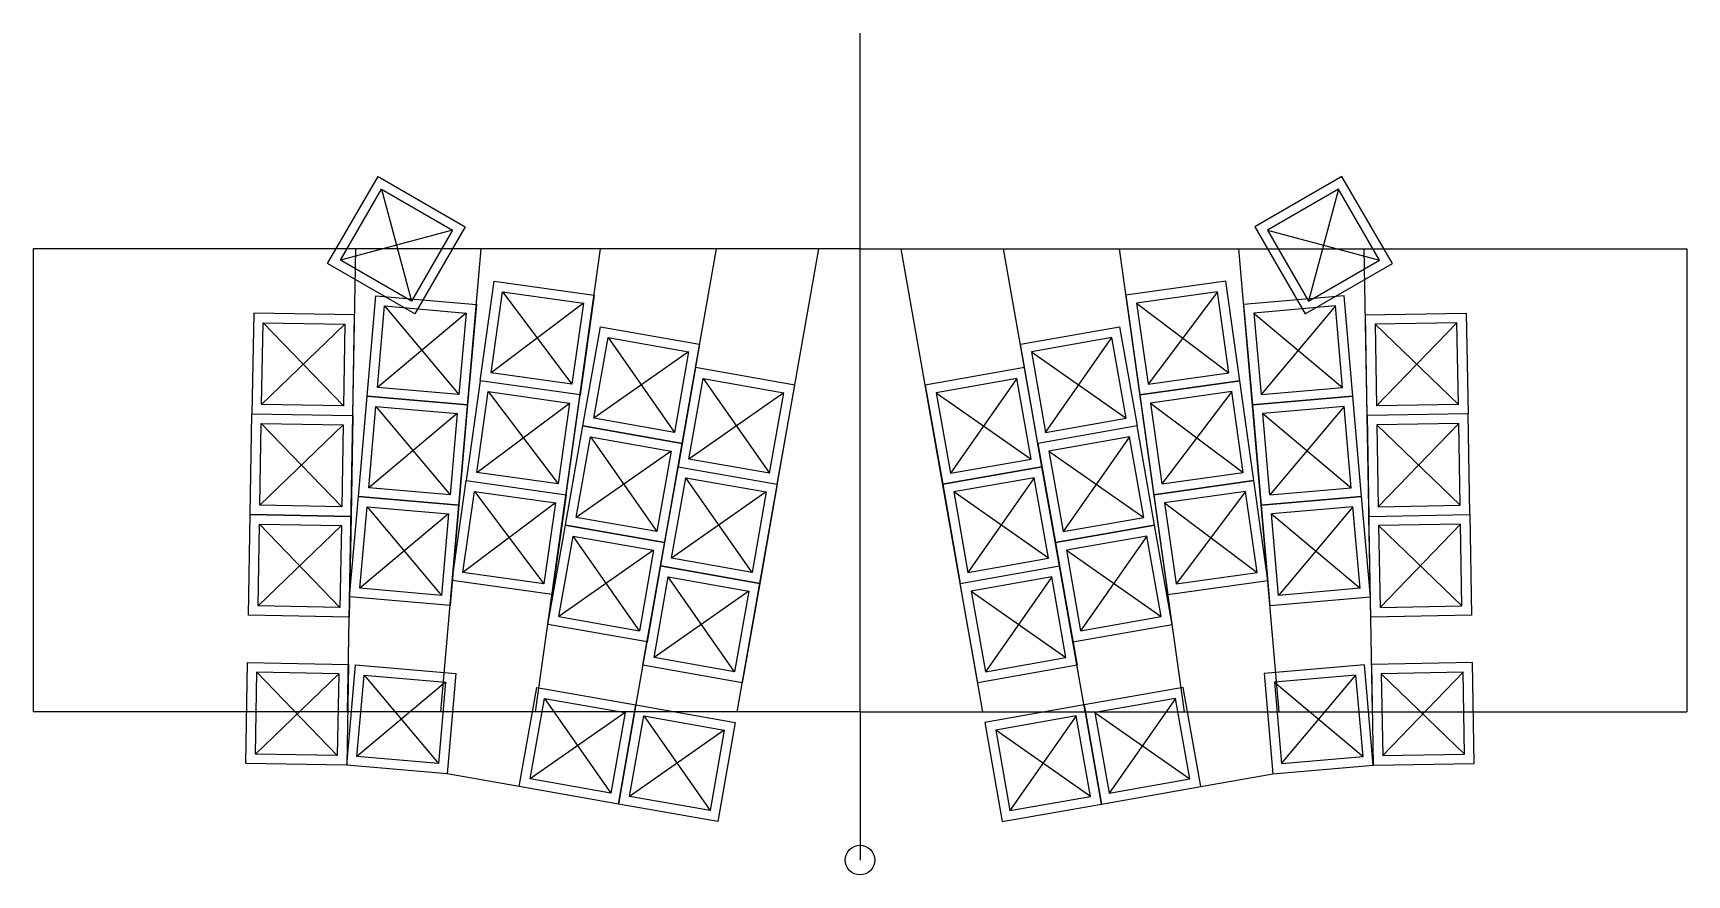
# Model space of a CAD drawing. Header units: millimetres. Extents: x -139 to 139, y -28 to 115.
import ezdxf

# ---------------------------------------------------------------- set-up
doc = ezdxf.new("R2010")
doc.units = ezdxf.units.MM
doc.layers.get('0').update_dxf_attribs({"linetype": 'CONTINUOUS'})

msp = doc.modelspace()

# ---------------------------------------------------------------- linework, layer by layer
for p, q in [((0, 78.16), (0, 114.54)), ((-80.69, 88.18), (-75.64, 69.33)), ((80.69, 88.18), (75.64, 69.33)), ((-68.74, 81.28), (-75.64, 69.33)), ((68.74, 81.28), (87.59, 76.23)), ((0, 78.16), (-139.46, 78.16)), ((-139.46, 78.16), (-139.46, 0.01)), ((-86.42, 0.01), (-85.05, 78.16)), ((-70.71, 0.01), (-63.87, 78.16)), ((-54.72, 0.01), (-43.74, 78.16)), ((-37.99, 0.01), (-24.21, 78.16)), ((-20.72, 0.01), (-6.94, 78.16)), ((0, 0.01), (0, 78.16)), ((0, 78.16), (139.46, 78.16)), ((20.72, 0.01), (6.94, 78.16)), ((37.99, 0.01), (24.21, 78.16)), ((54.72, 0.01), (43.74, 78.16)), ((70.71, 0.01), (63.87, 78.16)), ((86.42, 0.01), (85.05, 78.16)), ((139.46, 78.16), (139.46, 0.01)), ((-75.64, 69.33), (-87.59, 76.23)), ((-60.31, 70.88), (-48.57, 55.29)), ((60.31, 70.88), (46.65, 68.96)), ((-80.18, 68.5), (-67.63, 53.55)), ((-66.43, 67.29), (-67.63, 53.55)), ((-46.65, 68.96), (-62.23, 57.21)), ((46.65, 68.96), (62.23, 57.21)), ((46.65, 68.96), (48.57, 55.29)), ((80.18, 68.5), (66.43, 67.29)), ((66.43, 67.29), (67.63, 53.55)), ((66.43, 67.29), (81.38, 54.75)), ((-86.87, 65.43), (-100.91, 51.87)), ((-100.67, 65.67), (-87.12, 51.63)), ((86.87, 65.43), (87.12, 51.63)), ((100.91, 51.87), (100.67, 65.67)), ((-42.49, 63.15), (-31.3, 47.16)), ((44.89, 49.56), (42.49, 63.15)), ((-28.9, 60.75), (-31.3, 47.16)), ((28.9, 60.75), (44.89, 49.56)), ((-26.44, 56.26), (-12.85, 53.86)), ((26.44, 56.26), (15.25, 40.27)), ((-67.63, 53.55), (-81.38, 54.75)), ((-64.6, 40.38), (-62.68, 54.04)), ((-62.68, 54.04), (-49.01, 52.12)), ((-62.68, 54.04), (-50.93, 38.46)), ((12.85, 53.86), (15.25, 40.27)), ((62.68, 54.04), (49.01, 52.12)), ((-81.66, 51.56), (-69.12, 36.61)), ((-67.91, 50.36), (-69.12, 36.61)), ((49.01, 52.12), (50.93, 38.46)), ((49.01, 52.12), (64.6, 40.38)), ((81.66, 51.56), (67.91, 50.36)), ((-87.17, 48.43), (-101.21, 34.87)), ((-100.97, 48.67), (-87.41, 34.63)), ((-31.3, 47.16), (-44.89, 49.56)), ((31.3, 47.16), (44.89, 49.56)), ((100.97, 48.67), (87.17, 48.43)), ((87.17, 48.43), (101.21, 34.87)), ((87.17, 48.43), (87.41, 34.63)), ((-45.44, 46.41), (-31.85, 44.01)), ((45.44, 46.41), (34.25, 30.42)), ((-31.85, 44.01), (-47.84, 32.82)), ((-31.85, 44.01), (-34.25, 30.42)), ((-15.25, 40.27), (-28.84, 42.67)), ((15.25, 40.27), (28.84, 42.67)), ((31.85, 44.01), (47.84, 32.82)), ((-31.79, 25.93), (-29.4, 39.52)), ((29.4, 39.52), (15.81, 37.12)), ((29.4, 39.52), (18.2, 23.53)), ((31.79, 25.93), (29.4, 39.52)), ((-69.12, 36.61), (-82.86, 37.81)), ((-65.04, 37.21), (-53.3, 21.62)), ((-15.81, 37.12), (-31.79, 25.93)), ((65.04, 37.21), (51.38, 35.29)), ((69.12, 36.61), (82.86, 37.81)), ((-83.14, 34.62), (-69.39, 33.42)), ((-51.38, 35.29), (-53.3, 21.62)), ((51.38, 35.29), (53.3, 21.62)), ((51.38, 35.29), (66.96, 23.54)), ((83.14, 34.62), (69.39, 33.42)), ((83.14, 34.62), (70.6, 19.67)), ((84.34, 20.88), (83.14, 34.62)), ((-87.47, 31.43), (-101.51, 17.88)), ((-101.27, 31.67), (-87.71, 17.63)), ((-69.39, 33.42), (-84.34, 20.88)), ((-69.39, 33.42), (-70.6, 19.67)), ((101.27, 31.67), (87.47, 31.43)), ((87.47, 31.43), (87.71, 17.63)), ((87.47, 31.43), (101.51, 17.88)), ((-50.79, 16.08), (-48.39, 29.67)), ((48.39, 29.67), (37.2, 13.68)), ((-34.8, 27.27), (-37.2, 13.68)), ((-18.2, 23.53), (-31.79, 25.93)), ((34.8, 27.27), (37.2, 13.68)), ((-53.3, 21.62), (-66.96, 23.54)), ((-34.74, 9.18), (-32.35, 22.77)), ((32.35, 22.77), (21.15, 6.79)), ((-18.76, 20.38), (-34.74, 9.18)), ((18.76, 20.38), (21.15, 6.79)), ((37.2, 13.68), (50.79, 16.08)), ((-21.15, 6.79), (-34.74, 9.18)), ((21.15, 6.79), (34.74, 9.18)), ((-101.94, -7.11), (-101.7, 6.69)), ((-87.9, 6.45), (-88.15, -7.35)), ((-83.64, 6.23), (-71.09, -8.72)), ((84.84, -7.52), (83.64, 6.23)), ((101.7, 6.69), (87.9, 6.45)), ((101.7, 6.69), (88.15, -7.35)), ((101.94, -7.11), (101.7, 6.69)), ((-69.89, 5.03), (-84.84, -7.52)), ((69.89, 5.03), (84.84, -7.52)), ((0, 0.01), (-139.46, 0.01)), ((-53.22, 2.29), (-39.63, -0.11)), ((0, 0.01), (139.46, 0.01)), ((0, 0), (0, -25)), ((53.22, 2.29), (42.03, -13.7)), ((-39.63, -0.11), (-55.62, -11.3)), ((-39.63, -0.11), (-42.03, -13.7)), ((-36.48, -0.66), (-25.29, -16.65)), ((36.48, -0.66), (22.89, -3.06)), ((36.48, -0.66), (25.29, -16.65)), ((38.88, -14.25), (36.48, -0.66)), ((39.63, -0.11), (42.03, -13.7)), ((-22.89, -3.06), (-25.29, -16.65)), ((71.09, -8.72), (84.84, -7.52)), ((-57.47, -12.6), (-69.64, -10.46)), ((57.47, -12.6), (69.64, -10.46)), ((42.03, -13.7), (55.62, -11.3)), ((-25.29, -16.65), (-38.88, -14.25))]:
    msp.add_line(p, q)
for points in [[(-89.78, 75.64), (-81.28, 90.36), (-66.56, 81.86), (-75.06, 67.14)], [(66.56, 81.86), (75.06, 67.14), (89.78, 75.64), (81.28, 90.36)], [(-87.59, 76.23), (-80.69, 88.18), (-68.74, 81.28)], [(68.74, 81.28), (75.64, 69.33), (87.59, 76.23), (80.69, 88.18)], [(-47.2, 53.48), (-64.04, 55.85), (-61.67, 72.68), (-44.84, 70.32)], [(47.2, 53.48), (64.04, 55.85), (61.67, 72.68), (44.84, 70.32)], [(-83.11, 53.29), (-81.63, 70.23), (-64.7, 68.75), (-66.18, 51.81)], [(-62.23, 57.21), (-60.31, 70.88), (-46.65, 68.96), (-48.57, 55.29)], [(60.31, 70.88), (48.57, 55.29), (62.23, 57.21)], [(84.6, 36.36), (83.11, 53.29), (66.18, 51.81), (83.11, 53.29), (81.63, 70.23), (64.7, 68.75), (66.18, 51.81), (67.66, 34.88)], [(-85.84, 33), (-102.84, 33.3), (-102.54, 50.3), (-85.54, 50), (-85.25, 67), (-102.24, 67.3), (-102.54, 50.3), (-85.54, 50)], [(-81.38, 54.75), (-80.18, 68.5), (-66.43, 67.29)], [(80.18, 68.5), (67.63, 53.55), (81.38, 54.75)], [(102.84, 33.3), (102.54, 50.3), (85.54, 50), (85.25, 67), (102.24, 67.3), (102.54, 50.3), (85.54, 50), (85.84, 33), (102.84, 33.3), (103.13, 16.3), (86.14, 16.01), (85.84, 33)], [(-100.91, 51.87), (-100.67, 65.67), (-86.87, 65.43), (-87.12, 51.63)], [(-30, 45.31), (-46.74, 48.26), (-43.79, 65), (-27.05, 62.05)], [(49.69, 31.52), (46.74, 48.26), (30, 45.31), (27.05, 62.05), (43.79, 65), (46.74, 48.26), (30, 45.31), (32.95, 28.57)], [(86.87, 65.43), (100.91, 51.87), (87.12, 51.63), (100.67, 65.67)], [(-28.9, 60.75), (-44.89, 49.56), (-42.49, 63.15)], [(28.9, 60.75), (31.3, 47.16), (42.49, 63.15)], [(-68.77, 22.18), (-66.41, 39.02), (-49.57, 36.65), (-47.2, 53.48), (-64.04, 55.85), (-66.41, 39.02), (-49.57, 36.65), (-51.94, 19.82)], [(-16.9, 21.68), (-33.65, 24.63), (-30.69, 41.37), (-13.95, 38.42), (-11, 55.16), (-27.74, 58.11), (-30.69, 41.37), (-13.95, 38.42)], [(-26.44, 56.26), (-15.25, 40.27), (-12.85, 53.86), (-28.84, 42.67)], [(30.69, 41.37), (27.74, 58.11), (11, 55.16), (13.95, 38.42)], [(26.44, 56.26), (12.85, 53.86), (28.84, 42.67)], [(47.2, 53.48), (49.57, 36.65), (66.41, 39.02), (64.04, 55.85)], [(-67.66, 34.88), (-84.6, 36.36), (-83.11, 53.29), (-66.18, 51.81)], [(62.68, 54.04), (50.93, 38.46), (64.6, 40.38)], [(-67.91, 50.36), (-82.86, 37.81), (-81.66, 51.56)], [(-49.01, 52.12), (-50.93, 38.46), (-64.6, 40.38)], [(81.66, 51.56), (69.12, 36.61), (67.91, 50.36), (82.86, 37.81)], [(-87.41, 34.63), (-101.21, 34.87), (-100.97, 48.67), (-87.17, 48.43)], [(-30, 45.31), (-32.95, 28.57), (-49.69, 31.52), (-46.74, 48.26)], [(100.97, 48.67), (87.41, 34.63), (101.21, 34.87)], [(-34.25, 30.42), (-47.84, 32.82), (-45.44, 46.41)], [(47.84, 32.82), (45.44, 46.41), (31.85, 44.01), (34.25, 30.42)], [(-15.81, 37.12), (-18.2, 23.53), (-29.4, 39.52)], [(13.95, 38.42), (16.9, 21.68), (33.65, 24.63), (36.6, 7.89), (19.86, 4.93), (16.9, 21.68), (33.65, 24.63), (30.69, 41.37)], [(-67.66, 34.88), (-69.14, 17.94), (-86.08, 19.42), (-84.6, 36.36)], [(-66.96, 23.54), (-65.04, 37.21), (-51.38, 35.29)], [(15.81, 37.12), (18.2, 23.53), (31.79, 25.93)], [(49.57, 36.65), (51.94, 19.82), (68.77, 22.18), (66.41, 39.02)], [(65.04, 37.21), (53.3, 21.62), (66.96, 23.54)], [(86.08, 19.42), (84.6, 36.36), (67.66, 34.88), (69.14, 17.94)], [(-84.34, 20.88), (-83.14, 34.62), (-70.6, 19.67)], [(-85.84, 33), (-86.14, 16.01), (-103.13, 16.3), (-102.84, 33.3)], [(-101.27, 31.67), (-87.47, 31.43), (-87.71, 17.63), (-101.51, 17.88)], [(-32.95, 28.57), (-35.9, 11.83), (-52.64, 14.78), (-49.69, 31.52)], [(52.64, 14.78), (49.69, 31.52), (32.95, 28.57), (35.9, 11.83)], [(69.39, 33.42), (84.34, 20.88), (70.6, 19.67)], [(87.71, 17.63), (101.51, 17.88), (101.27, 31.67)], [(-34.8, 27.27), (-50.79, 16.08), (-37.2, 13.68), (-48.39, 29.67)], [(50.79, 16.08), (48.39, 29.67), (34.8, 27.27)], [(-19.86, 4.93), (-36.6, 7.89), (-33.65, 24.63), (-16.9, 21.68)], [(-32.35, 22.77), (-18.76, 20.38), (-21.15, 6.79)], [(34.74, 9.18), (32.35, 22.77), (18.76, 20.38)], [(-86.28, 8.02), (-86.57, -8.97), (-103.57, -8.68), (-103.27, 8.32)], [(-101.7, 6.69), (-88.15, -7.35), (-101.94, -7.11), (-87.9, 6.45)], [(-68.16, 6.48), (-69.64, -10.46), (-86.57, -8.97), (-85.09, 7.96)], [(-69.89, 5.03), (-71.09, -8.72), (-84.84, -7.52), (-83.64, 6.23)], [(86.57, -8.97), (85.09, 7.96), (68.16, 6.48), (69.64, -10.46)], [(83.64, 6.23), (69.89, 5.03), (71.09, -8.72)], [(103.57, -8.68), (103.27, 8.32), (86.28, 8.02), (86.57, -8.97)], [(88.15, -7.35), (101.94, -7.11), (87.9, 6.45)], [(-37.78, 1.19), (-40.73, -15.55), (-57.47, -12.6), (-54.52, 4.14)], [(57.47, -12.6), (54.52, 4.14), (37.78, 1.19), (40.73, -15.55)], [(-42.03, -13.7), (-55.62, -11.3), (-53.22, 2.29)], [(-40.73, -15.55), (-37.78, 1.19), (-21.04, -1.76), (-23.99, -18.5)], [(40.73, -15.55), (37.78, 1.19), (21.04, -1.76), (23.99, -18.5)], [(55.62, -11.3), (53.22, 2.29), (39.63, -0.11)], [(-36.48, -0.66), (-22.89, -3.06), (-38.88, -14.25)], [(22.89, -3.06), (25.29, -16.65), (38.88, -14.25)]]:
    msp.add_lwpolyline(points, close=True)
msp.add_circle((0, -25), 2.5)

doc.saveas('drawing.dxf')
